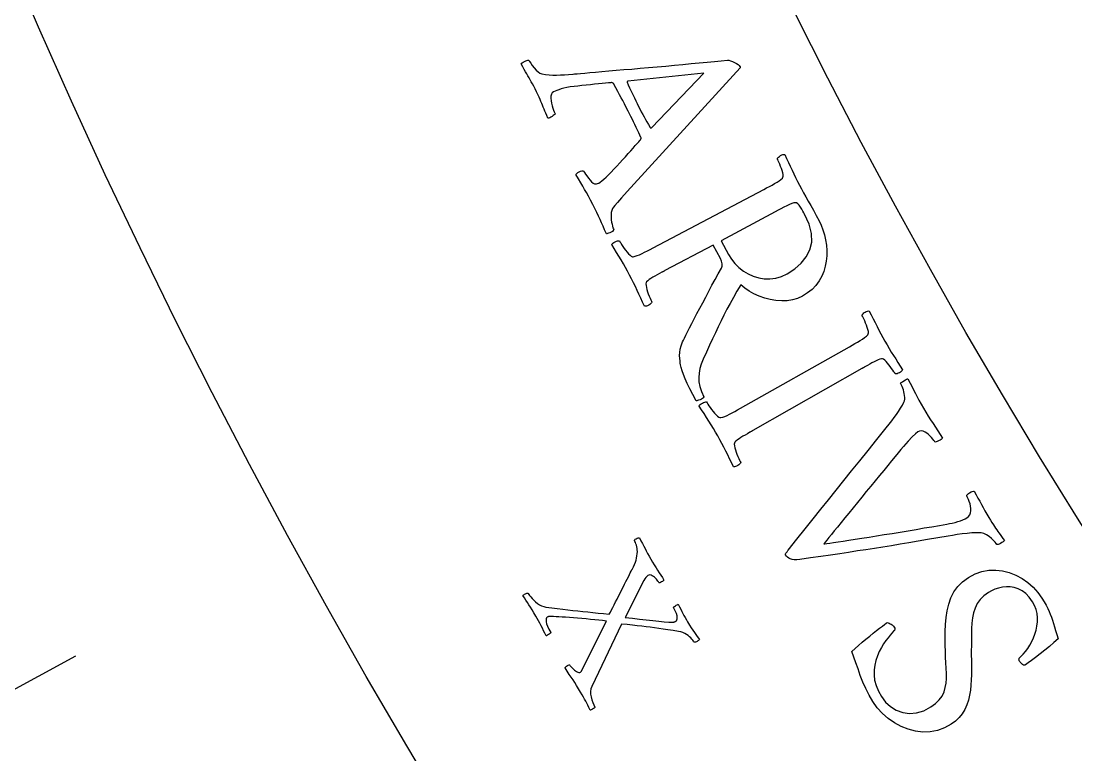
# Model space of a CAD drawing. Header units: millimetres. Extents: x -93 to 93, y -93 to 104.
# Drawn here: x -64.03 to -53.02, y -35.49 to -27.83 of the extents above; entities that cross this region are included whole.
import ezdxf

# ---------------------------------------------------------------- set-up
doc = ezdxf.new("R2010")
doc.units = ezdxf.units.MM
for name, color, linetype in [('CUT_OUTER', 1, 'Continuous'), ('ENGRAVE', 7, 'Continuous'), ('ENGRAVE_FINE', 8, 'Continuous'), ('TEXT', 5, 'Continuous')]:
    doc.layers.add(name, color=color, linetype=linetype)

msp = doc.modelspace()

# ---------------------------------------------------------------- linework, layer by layer
at = {"layer": 'CUT_OUTER'}
msp.add_arc((-0.0002, -0.0002), 92.4998, 179.658282, 0.243527, dxfattribs=at)
at = {"layer": 'ENGRAVE'}
for radius in [90.65, 90.65, 88.2219, 83.7125, 83.7125, 80.1513, 73.5375, 73.5375, 69.6525, 62.4375, 62.4375]:
    msp.add_circle((0, 0), radius, dxfattribs=at)
at = {"layer": 'ENGRAVE_FINE'}
msp.add_lwpolyline([(-64.6249, -35.091), (-63.4544, -34.4554)], dxfattribs=at)
at = {"layer": 'TEXT'}
for points in [[(-58.2696, -28.3818), (-58.2645, -28.3814), (-58.2491, -28.3801), (-58.2234, -28.378), (-58.1875, -28.375), (-58.1429, -28.3712), (-58.0909, -28.3667), (-58.0317, -28.3614), (-57.9653, -28.3553), (-57.8931, -28.3488), (-57.8169, -28.3422), (-57.7365, -28.3355), (-57.6521, -28.3286), (-57.5651, -28.3215), (-57.4769, -28.3139), (-57.3876, -28.3059), (-57.2973, -28.2974), (-57.2072, -28.2889), (-57.1191, -28.2805), (-57.0328, -28.2723), (-56.9483, -28.2643), (-56.8673, -28.2566), (-56.7913, -28.2494), (-56.7203, -28.2427), (-56.6543, -28.2365), (-56.6391, -28.2378), (-56.6217, -28.2421), (-56.6019, -28.2492), (-56.5798, -28.2593), (-56.5589, -28.2705), (-56.5426, -28.2813), (-56.5308, -28.2916), (-56.5237, -28.3014), (-56.5226, -28.304), (-56.5218, -28.3061), (-56.5216, -28.3077), (-56.5217, -28.309), (-56.522, -28.3103), (-56.5222, -28.3123), (-56.5224, -28.3148), (-56.5225, -28.3179), (-57.7019, -29.6083), (-57.7595, -29.6726), (-57.8025, -29.721), (-57.8307, -29.7534), (-57.8442, -29.7699), (-57.8546, -29.7862), (-57.8621, -29.8053), (-57.867, -29.8272), (-57.869, -29.8519), (-57.8688, -29.8775), (-57.8671, -29.9024), (-57.8638, -29.9265), (-57.859, -29.9497), (-57.8537, -29.9704), (-57.849, -29.9868), (-57.8451, -29.9989), (-57.8418, -30.0066), (-57.8473, -30.0155), (-57.8556, -30.0235), (-57.8667, -30.0308), (-57.8806, -30.0374), (-57.8944, -30.0428), (-57.9053, -30.0467), (-57.9133, -30.049), (-57.9183, -30.0498), (-57.9361, -30.0088), (-57.953, -29.9699), (-57.969, -29.9333), (-57.984, -29.8988), (-57.9997, -29.8639), (-58.0174, -29.8262), (-58.0373, -29.7855), (-58.0593, -29.742), (-58.083, -29.6963), (-58.1052, -29.6549), (-58.1257, -29.6178), (-58.1447, -29.5851), (-58.1641, -29.5524), (-58.1856, -29.5158), (-58.2094, -29.4753), (-58.2353, -29.4307), (-58.2311, -29.4225), (-58.224, -29.4148), (-58.214, -29.4077), (-58.2011, -29.401), (-58.1875, -29.3958), (-58.1754, -29.3929), (-58.1648, -29.3923), (-58.1556, -29.394), (-58.1477, -29.4081), (-58.1367, -29.4251), (-58.1228, -29.445), (-58.1059, -29.4679), (-58.088, -29.4898), (-58.0715, -29.5071), (-58.0562, -29.5196), (-58.0422, -29.5276), (-58.033, -29.5291), (-58.0225, -29.5282), (-58.0106, -29.5248), (-57.9974, -29.5189), (-57.9832, -29.5103), (-57.9658, -29.4971), (-57.9452, -29.4795), (-57.9215, -29.4573), (-57.8954, -29.4318), (-57.8681, -29.4042), (-57.8395, -29.3743), (-57.8095, -29.3422), (-57.7792, -29.3092), (-57.7493, -29.2765), (-57.72, -29.244), (-57.6912, -29.2119), (-57.6639, -29.1813), (-57.6391, -29.1535), (-57.6168, -29.1285), (-57.5971, -29.1064), (-57.5809, -29.0883), (-57.5693, -29.0753), (-57.5624, -29.0675), (-57.5601, -29.065), (-57.5599, -29.0644), (-57.5594, -29.0629), (-57.5585, -29.0602), (-57.5573, -29.0566), (-57.5563, -29.0525), (-57.5559, -29.0489), (-57.5563, -29.0455), (-57.5573, -29.0426), (-57.5673, -29.0198), (-57.5788, -28.9948), (-57.5919, -28.9675), (-57.6065, -28.9379), (-57.6217, -28.9077), (-57.6363, -28.8786), (-57.6504, -28.8505), (-57.6639, -28.8234), (-57.6674, -28.8164), (-57.6709, -28.8095), (-57.6744, -28.8025), (-57.6779, -28.7955), (-57.6813, -28.7887), (-57.6845, -28.7822), (-57.6875, -28.7761), (-57.6904, -28.7703), (-57.7106, -28.73), (-57.7294, -28.6929), (-57.7468, -28.659), (-57.7627, -28.6284), (-57.7793, -28.5973), (-57.7984, -28.5624), (-57.8202, -28.5235), (-57.8445, -28.4806), (-57.8455, -28.4791), (-57.8473, -28.4776), (-57.8497, -28.476), (-57.8528, -28.4742), (-57.8559, -28.4727), (-57.8581, -28.4716), (-57.8594, -28.4709), (-57.8598, -28.4707), (-57.864, -28.4711), (-57.8764, -28.4724), (-57.8973, -28.4744), (-57.9264, -28.4773), (-57.9613, -28.4807), (-57.9993, -28.4844), (-58.0405, -28.4882), (-58.0848, -28.4923), (-58.1299, -28.4967), (-58.1733, -28.5012), (-58.2151, -28.5061), (-58.2553, -28.5112), (-58.2947, -28.5161), (-58.3302, -28.522), (-58.3617, -28.5288), (-58.3894, -28.5365), (-58.4136, -28.5445), (-58.4349, -28.5522), (-58.4533, -28.5595), (-58.4688, -28.5666), (-58.4822, -28.5765), (-58.4913, -28.5911), (-58.4961, -28.6105), (-58.4966, -28.6346), (-58.4941, -28.6608), (-58.4898, -28.6866), (-58.4838, -28.712), (-58.476, -28.737), (-58.4681, -28.7594), (-58.4616, -28.777), (-58.4566, -28.7898), (-58.4531, -28.7978), (-58.4561, -28.8026), (-58.4622, -28.8085), (-58.4715, -28.8155), (-58.484, -28.8236), (-58.4974, -28.8313), (-58.5093, -28.837), (-58.5198, -28.8406), (-58.529, -28.8423), (-58.5404, -28.8156), (-58.5508, -28.7909), (-58.5602, -28.7681), (-58.5687, -28.7473), (-58.5767, -28.7275), (-58.5847, -28.7076), (-58.5927, -28.6877), (-58.6006, -28.6679), (-58.6095, -28.6466), (-58.6202, -28.6225), (-58.6327, -28.5955), (-58.647, -28.5657), (-58.6618, -28.5357), (-58.6757, -28.5085), (-58.6888, -28.4838), (-58.701, -28.4618), (-58.7127, -28.4412), (-58.7245, -28.4205), (-58.7362, -28.3999), (-58.7479, -28.3792), (-58.7603, -28.3571), (-58.7741, -28.3322), (-58.7892, -28.3044), (-58.8057, -28.2737), (-58.8026, -28.2691), (-58.7961, -28.2638), (-58.7863, -28.2578), (-58.7732, -28.251), (-58.7592, -28.2447), (-58.7467, -28.2401), (-58.7359, -28.2371), (-58.7267, -28.2357), (-58.7187, -28.2503), (-58.7069, -28.2687), (-58.6914, -28.2907), (-58.6722, -28.3163), (-58.6514, -28.3408), (-58.6311, -28.3591), (-58.6113, -28.3714), (-58.5921, -28.3775), (-58.5546, -28.3846), (-58.5163, -28.3894), (-58.4772, -28.3917), (-58.4373, -28.3917), (-58.3965, -28.3902), (-58.355, -28.388), (-58.3127, -28.3852), (-58.2696, -28.3818)], [(-56.9025, -28.3705), (-57.6931, -28.4547), (-57.6934, -28.4549), (-57.6943, -28.4557), (-57.6958, -28.457), (-57.698, -28.4588), (-57.7001, -28.4608), (-57.7014, -28.4627), (-57.7019, -28.4643), (-57.7016, -28.4658), (-57.6891, -28.4943), (-57.6752, -28.5254), (-57.6598, -28.559), (-57.6429, -28.595), (-57.626, -28.6305), (-57.6108, -28.6622), (-57.5972, -28.6902), (-57.5853, -28.7144), (-57.5695, -28.7456), (-57.5541, -28.7751), (-57.5391, -28.8028), (-57.5246, -28.8287), (-57.51, -28.8544), (-57.4947, -28.8813), (-57.4788, -28.9094), (-57.4623, -28.9388), (-57.4606, -28.9411), (-57.4583, -28.9424), (-57.4554, -28.9428), (-57.4518, -28.9422), (-57.4484, -28.9413), (-57.446, -28.9406), (-57.4446, -28.9402), (-57.4441, -28.9401)], [(-55.6985, -29.9128), (-55.6762, -29.9587), (-55.6574, -30.0072), (-55.642, -30.0585), (-55.6299, -30.1125), (-55.6217, -30.1679), (-55.6179, -30.2233), (-55.6185, -30.2788), (-55.6235, -30.3343), (-55.6336, -30.3888), (-55.6493, -30.4415), (-55.6707, -30.4924), (-55.6978, -30.5413), (-55.7312, -30.5873), (-55.7715, -30.6292), (-55.8188, -30.667), (-55.8729, -30.7008), (-55.9225, -30.7237), (-55.9749, -30.7396), (-56.0304, -30.7485), (-56.0887, -30.7504), (-56.1483, -30.7461), (-56.2071, -30.7365), (-56.2652, -30.7216), (-56.3226, -30.7014), (-56.3775, -30.6767), (-56.4281, -30.6485), (-56.4742, -30.6168), (-56.516, -30.5816), (-56.555, -30.6483), (-56.5918, -30.7131), (-56.6265, -30.7759), (-56.6592, -30.8368), (-56.6905, -30.897), (-56.7212, -30.9578), (-56.7513, -31.0194), (-56.7808, -31.0815), (-56.8107, -31.1457), (-56.842, -31.2135), (-56.8746, -31.2848), (-56.9086, -31.3597), (-56.9283, -31.4091), (-56.9425, -31.4571), (-56.9512, -31.5037), (-56.9545, -31.5488), (-56.9515, -31.5949), (-56.9418, -31.6442), (-56.9254, -31.6968), (-56.9021, -31.7526), (-56.9063, -31.7608), (-56.914, -31.7683), (-56.9252, -31.775), (-56.94, -31.781), (-56.955, -31.786), (-56.9667, -31.7896), (-56.9751, -31.7918), (-56.9802, -31.7926), (-57.0158, -31.7275), (-57.0468, -31.6673), (-57.0735, -31.6122), (-57.0957, -31.562), (-57.1139, -31.5173), (-57.1281, -31.4783), (-57.1384, -31.4451), (-57.1449, -31.4177), (-57.147, -31.399), (-57.1491, -31.3767), (-57.1511, -31.3508), (-57.1531, -31.3213), (-57.1527, -31.2889), (-57.1474, -31.2543), (-57.1373, -31.2175), (-57.1223, -31.1786), (-57.1142, -31.1611), (-57.1028, -31.1374), (-57.0881, -31.1074), (-57.0702, -31.0712), (-57.0494, -31.0299), (-57.0263, -30.9847), (-57.0009, -30.9355), (-56.9731, -30.8825), (-56.9436, -30.8265), (-56.913, -30.7688), (-56.8814, -30.7092), (-56.8488, -30.6478), (-56.8157, -30.586), (-56.7827, -30.5252), (-56.7498, -30.4655), (-56.717, -30.4067), (-56.7097, -30.3855), (-56.7091, -30.3618), (-56.7152, -30.3354), (-56.728, -30.3065), (-56.8027, -30.1662), (-57.3063, -30.4337), (-57.3105, -30.4359), (-57.3146, -30.4381), (-57.3188, -30.4403), (-57.3229, -30.4425), (-57.3271, -30.4447), (-57.3312, -30.4469), (-57.3354, -30.4491), (-57.3395, -30.4513), (-57.3651, -30.465), (-57.3895, -30.4783), (-57.4125, -30.4911), (-57.4342, -30.5034), (-57.4541, -30.5154), (-57.4717, -30.5273), (-57.4868, -30.539), (-57.4996, -30.5506), (-57.5038, -30.5591), (-57.5054, -30.5715), (-57.5044, -30.588), (-57.5008, -30.6084), (-57.4953, -30.631), (-57.4886, -30.6538), (-57.4807, -30.6768), (-57.4714, -30.7001), (-57.4623, -30.7216), (-57.4545, -30.7394), (-57.448, -30.7533), (-57.4428, -30.7636), (-57.4474, -30.7708), (-57.4545, -30.7783), (-57.4641, -30.7861), (-57.4763, -30.794), (-57.4891, -30.8008), (-57.5007, -30.8049), (-57.511, -30.8063), (-57.5202, -30.805), (-57.5396, -30.7622), (-57.5588, -30.7203), (-57.5776, -30.6794), (-57.5961, -30.6395), (-57.6148, -30.5999), (-57.6343, -30.56), (-57.6546, -30.5199), (-57.6756, -30.4795), (-57.6966, -30.4403), (-57.7183, -30.401), (-57.7407, -30.3617), (-57.7637, -30.3222), (-57.7873, -30.2826), (-57.8112, -30.2427), (-57.8354, -30.2025), (-57.8599, -30.162), (-57.8558, -30.1538), (-57.8488, -30.146), (-57.8389, -30.1387), (-57.8261, -30.132), (-57.8127, -30.1264), (-57.8009, -30.1228), (-57.7907, -30.1212), (-57.7821, -30.1215), (-57.7766, -30.1315), (-57.7687, -30.1447), (-57.7584, -30.1612), (-57.7458, -30.1809), (-57.7317, -30.2017), (-57.717, -30.2215), (-57.7018, -30.2403), (-57.6859, -30.2582), (-57.6708, -30.2731), (-57.6578, -30.2831), (-57.6469, -30.2882), (-57.6382, -30.2884), (-57.6177, -30.284), (-57.5955, -30.2771), (-57.5714, -30.2677), (-57.5456, -30.2558), (-57.5184, -30.2422), (-57.4903, -30.228), (-57.4612, -30.2131), (-57.4312, -30.1974), (-56.2762, -29.5866), (-56.2462, -29.5707), (-56.2171, -29.5551), (-56.189, -29.5398), (-56.1619, -29.5248), (-56.1368, -29.5099), (-56.1149, -29.4953), (-56.0963, -29.4809), (-56.0809, -29.4666), (-56.075, -29.4589), (-56.0726, -29.4471), (-56.0736, -29.4312), (-56.0781, -29.4114), (-56.0846, -29.3895), (-56.0918, -29.3675), (-56.0997, -29.3454), (-56.1083, -29.3233), (-56.1166, -29.3029), (-56.1238, -29.286), (-56.1298, -29.2726), (-56.1346, -29.2627), (-56.1299, -29.2556), (-56.1227, -29.2482), (-56.113, -29.2407), (-56.1007, -29.2329), (-56.0878, -29.2263), (-56.0762, -29.2223), (-56.0659, -29.2209), (-56.0568, -29.2221), (-56.0372, -29.2634), (-56.0179, -29.3042), (-55.9991, -29.3446), (-55.9807, -29.3845), (-55.9623, -29.424), (-55.9434, -29.4631), (-55.924, -29.5017), (-55.9042, -29.5399), (-55.8829, -29.5798), (-55.8603, -29.6211), (-55.8366, -29.6637), (-55.8117, -29.7076), (-55.7855, -29.7538), (-55.7579, -29.8034), (-55.7289, -29.8564), (-55.6985, -29.9128)], [(-56.0326, -30.4676), (-55.9516, -30.416), (-55.8849, -30.357), (-55.8324, -30.2908), (-55.7941, -30.2172), (-55.7742, -30.136), (-55.7767, -30.0467), (-55.8017, -29.9494), (-55.8491, -29.8439), (-55.8566, -29.8302), (-55.8662, -29.8135), (-55.8779, -29.7937), (-55.8916, -29.7709), (-55.9059, -29.7498), (-55.9196, -29.735), (-55.9325, -29.7265), (-55.9447, -29.7244), (-55.9619, -29.7274), (-55.9827, -29.7338), (-56.0073, -29.7437), (-56.0356, -29.7571), (-56.0657, -29.7723), (-56.0959, -29.7878), (-56.1263, -29.8036), (-56.1567, -29.8196), (-56.7197, -30.1221), (-56.6436, -30.265), (-56.613, -30.3149), (-56.577, -30.3603), (-56.5355, -30.4013), (-56.4887, -30.4377), (-56.4378, -30.4685), (-56.3845, -30.4923), (-56.3286, -30.5092), (-56.2702, -30.5191), (-56.2106, -30.5207), (-56.1511, -30.5127), (-56.0918, -30.4949), (-56.0326, -30.4676)], [(-55.0113, -31.1712), (-54.9893, -31.2094), (-54.967, -31.2469), (-54.9444, -31.2835), (-54.9217, -31.3193), (-54.8986, -31.3552), (-54.8752, -31.392), (-54.8515, -31.4297), (-54.8274, -31.4683), (-54.8312, -31.4766), (-54.838, -31.4846), (-54.8476, -31.4922), (-54.8601, -31.4995), (-54.8733, -31.5056), (-54.8849, -31.5097), (-54.895, -31.5119), (-54.9035, -31.512), (-54.9093, -31.5025), (-54.9175, -31.49), (-54.9281, -31.4744), (-54.9411, -31.4558), (-54.9554, -31.4361), (-54.9698, -31.4174), (-54.9844, -31.3997), (-54.999, -31.3829), (-55.0131, -31.3688), (-55.026, -31.3594), (-55.0375, -31.3545), (-55.0478, -31.3542), (-55.0645, -31.3589), (-55.0828, -31.3657), (-55.1026, -31.3744), (-55.124, -31.3852), (-55.1466, -31.3973), (-55.1701, -31.4101), (-55.1946, -31.4237), (-55.22, -31.4381), (-55.2241, -31.4404), (-55.2282, -31.4427), (-55.2323, -31.4451), (-55.2363, -31.4474), (-55.2404, -31.4497), (-55.2445, -31.452), (-55.2486, -31.4544), (-55.2527, -31.4567), (-56.3881, -32.1031), (-56.3921, -32.1054), (-56.3962, -32.1077), (-56.4003, -32.11), (-56.4044, -32.1124), (-56.4085, -32.1147), (-56.4126, -32.117), (-56.4166, -32.1194), (-56.4207, -32.1217), (-56.446, -32.1361), (-56.4699, -32.1501), (-56.4925, -32.1636), (-56.5139, -32.1765), (-56.5334, -32.1891), (-56.5506, -32.2015), (-56.5654, -32.2137), (-56.5779, -32.2256), (-56.5818, -32.2342), (-56.583, -32.2467), (-56.5815, -32.2631), (-56.5773, -32.2835), (-56.5712, -32.3059), (-56.5638, -32.3285), (-56.5552, -32.3513), (-56.5453, -32.3743), (-56.5355, -32.3955), (-56.5272, -32.413), (-56.5203, -32.4268), (-56.5148, -32.4369), (-56.5192, -32.4442), (-56.526, -32.4519), (-56.5354, -32.46), (-56.5474, -32.4683), (-56.56, -32.4754), (-56.5715, -32.4798), (-56.5818, -32.4815), (-56.5909, -32.4805), (-56.6116, -32.4383), (-56.632, -32.397), (-56.652, -32.3567), (-56.6717, -32.3173), (-56.6916, -32.2782), (-56.7122, -32.239), (-56.7336, -32.1995), (-56.7559, -32.1597), (-56.778, -32.1212), (-56.8008, -32.0826), (-56.8244, -32.0439), (-56.8486, -32.0051), (-56.8733, -31.9662), (-56.8983, -31.927), (-56.9237, -31.8875), (-56.9494, -31.8478), (-56.9456, -31.8394), (-56.9388, -31.8315), (-56.9291, -31.8239), (-56.9165, -31.8168), (-56.9032, -31.8108), (-56.8915, -31.8069), (-56.8814, -31.8049), (-56.8728, -31.805), (-56.867, -31.8148), (-56.8587, -31.8278), (-56.848, -31.844), (-56.8348, -31.8633), (-56.8201, -31.8837), (-56.8048, -31.9031), (-56.789, -31.9214), (-56.7726, -31.9388), (-56.7571, -31.9533), (-56.7438, -31.9629), (-56.7328, -31.9677), (-56.724, -31.9676), (-56.7037, -31.9626), (-56.6817, -31.955), (-56.6579, -31.9449), (-56.6325, -31.9323), (-56.6057, -31.918), (-56.578, -31.9029), (-56.5494, -31.8871), (-56.5198, -31.8706), (-55.3818, -31.2288), (-55.3522, -31.2121), (-55.3236, -31.1956), (-55.296, -31.1795), (-55.2693, -31.1636), (-55.2447, -31.1481), (-55.2232, -31.1328), (-55.2051, -31.1178), (-55.1901, -31.1031), (-55.1844, -31.0952), (-55.1824, -31.0834), (-55.1838, -31.0676), (-55.1889, -31.0478), (-55.1961, -31.026), (-55.2041, -31.004), (-55.2128, -30.9818), (-55.2224, -30.9593), (-55.2317, -30.9386), (-55.2396, -30.9215), (-55.2461, -30.908), (-55.2513, -30.8982), (-55.2468, -30.8909), (-55.2398, -30.8834), (-55.2303, -30.8756), (-55.2182, -30.8674), (-55.2055, -30.8604), (-55.194, -30.8561), (-55.1838, -30.8544), (-55.1747, -30.8553), (-55.1538, -30.8961), (-55.1332, -30.9366), (-55.113, -30.9768), (-55.0931, -31.0168), (-55.0732, -31.0564), (-55.0529, -31.0953), (-55.0323, -31.1335), (-55.0113, -31.1712)], [(-54.6096, -31.8697), (-54.5848, -31.9115), (-54.5599, -31.9524), (-54.5348, -31.9923), (-54.5095, -32.0312), (-54.4844, -32.0695), (-54.4596, -32.1076), (-54.4351, -32.1454), (-54.411, -32.1829), (-54.4163, -32.1891), (-54.4247, -32.1959), (-54.4361, -32.2034), (-54.4505, -32.2116), (-54.4648, -32.2187), (-54.4762, -32.2228), (-54.4844, -32.224), (-54.4896, -32.2223), (-54.4942, -32.2156), (-54.5017, -32.2058), (-54.512, -32.1931), (-54.5252, -32.1774), (-54.5404, -32.1609), (-54.5567, -32.1457), (-54.574, -32.1317), (-54.5924, -32.1191), (-54.6113, -32.1099), (-54.6302, -32.1066), (-54.6491, -32.109), (-54.668, -32.1172), (-54.6936, -32.1362), (-54.7271, -32.168), (-54.7687, -32.2125), (-54.8181, -32.2698), (-54.8435, -32.3002), (-54.8726, -32.3354), (-54.9056, -32.3753), (-54.9423, -32.42), (-54.982, -32.4682), (-55.0236, -32.5188), (-55.0673, -32.5717), (-55.113, -32.627), (-55.1596, -32.6836), (-55.206, -32.7404), (-55.2524, -32.7974), (-55.2986, -32.8546), (-55.3438, -32.9107), (-55.3872, -32.9645), (-55.4289, -33.0159), (-55.4687, -33.0649), (-55.5059, -33.1105), (-55.5395, -33.1518), (-55.5696, -33.1887), (-55.5962, -33.2212), (-55.6181, -33.2481), (-55.6342, -33.2682), (-55.6447, -33.2814), (-55.6494, -33.2878), (-55.6377, -33.2865), (-55.6167, -33.2838), (-55.5863, -33.2795), (-55.5465, -33.2738), (-55.499, -33.2667), (-55.4456, -33.2585), (-55.3862, -33.2492), (-55.3208, -33.2388), (-55.2507, -33.2276), (-55.177, -33.2157), (-55.0999, -33.2032), (-55.0191, -33.1902), (-54.9364, -33.1767), (-54.853, -33.1629), (-54.7691, -33.149), (-54.6846, -33.1349), (-54.6011, -33.1208), (-54.5201, -33.107), (-54.4417, -33.0936), (-54.3658, -33.0805), (-54.3373, -33.0753), (-54.3085, -33.0691), (-54.2795, -33.0618), (-54.2502, -33.0534), (-54.2223, -33.0443), (-54.1974, -33.0347), (-54.1755, -33.0248), (-54.1566, -33.0144), (-54.1379, -32.9999), (-54.1245, -32.9827), (-54.1165, -32.9627), (-54.1139, -32.9399), (-54.115, -32.9158), (-54.1182, -32.8921), (-54.1234, -32.8688), (-54.1307, -32.8459), (-54.1386, -32.825), (-54.1455, -32.8078), (-54.1516, -32.7944), (-54.1568, -32.7846), (-54.1554, -32.7774), (-54.1499, -32.7696), (-54.1404, -32.7612), (-54.127, -32.7522), (-54.1125, -32.7443), (-54.0996, -32.7392), (-54.0885, -32.737), (-54.0791, -32.7376), (-54.0594, -32.7733), (-54.0404, -32.8082), (-54.0222, -32.8421), (-54.0047, -32.8752), (-53.9871, -32.9081), (-53.9683, -32.9418), (-53.9484, -32.976), (-53.9273, -33.011), (-53.9098, -33.0394), (-53.894, -33.0647), (-53.8799, -33.0867), (-53.8675, -33.1055), (-53.856, -33.1226), (-53.8444, -33.1394), (-53.8327, -33.1559), (-53.821, -33.1722), (-53.8086, -33.1893), (-53.795, -33.2083), (-53.7802, -33.2293), (-53.7642, -33.2523), (-53.7695, -33.2585), (-53.7781, -33.2654), (-53.79, -33.273), (-53.8052, -33.2813), (-53.8201, -33.2885), (-53.8312, -33.2928), (-53.8385, -33.2944), (-53.842, -33.2932), (-53.8492, -33.2834), (-53.8612, -33.2695), (-53.8781, -33.2516), (-53.8996, -33.2297), (-53.9244, -33.2081), (-53.9508, -33.1914), (-53.9789, -33.1794), (-54.0085, -33.1723), (-54.0331, -33.1699), (-54.0656, -33.1699), (-54.106, -33.1723), (-54.1544, -33.1771), (-54.2061, -33.1833), (-54.2562, -33.1902), (-54.3048, -33.1976), (-54.3518, -33.2057), (-54.4608, -33.2244), (-54.5653, -33.2422), (-54.6652, -33.2592), (-54.7606, -33.2753), (-54.853, -33.2908), (-54.9438, -33.3056), (-55.0332, -33.3199), (-55.121, -33.3336), (-55.2089, -33.3472), (-55.2985, -33.3609), (-55.3897, -33.3749), (-55.4827, -33.3892), (-55.5791, -33.4036), (-55.6808, -33.4184), (-55.7877, -33.4334), (-55.9, -33.4487), (-55.9302, -33.4517), (-55.9566, -33.4518), (-55.9793, -33.4489), (-55.9983, -33.4431), (-56.0143, -33.435), (-56.028, -33.4254), (-56.0395, -33.4142), (-56.0487, -33.4014), (-56.0499, -33.3968), (-56.0488, -33.3913), (-56.0452, -33.3848), (-56.0393, -33.3774), (-56.0327, -33.3698), (-56.0274, -33.3629), (-56.0232, -33.3568), (-56.0202, -33.3513), (-55.9311, -33.2388), (-55.8449, -33.1302), (-55.7616, -33.0257), (-55.6811, -32.9251), (-55.6016, -32.8261), (-55.5214, -32.7263), (-55.4405, -32.6259), (-55.3587, -32.5248), (-55.2746, -32.4206), (-55.1864, -32.3108), (-55.0941, -32.1955), (-54.9978, -32.0748), (-54.968, -32.0379), (-54.9402, -32.0024), (-54.9143, -31.9683), (-54.8903, -31.9355), (-54.8682, -31.9034), (-54.8479, -31.8713), (-54.8295, -31.8392), (-54.8128, -31.807), (-54.8071, -31.793), (-54.804, -31.777), (-54.8034, -31.7589), (-54.8053, -31.7387), (-54.809, -31.7179), (-54.8136, -31.6979), (-54.8191, -31.6786), (-54.8255, -31.66), (-54.8321, -31.6431), (-54.8381, -31.6288), (-54.8435, -31.617), (-54.8484, -31.6077), (-54.8468, -31.6053), (-54.8404, -31.6005), (-54.8292, -31.5934), (-54.8133, -31.584), (-54.797, -31.5748), (-54.7848, -31.5684), (-54.7766, -31.5648), (-54.7724, -31.5639), (-54.7489, -31.608), (-54.7278, -31.6483), (-54.709, -31.6848), (-54.6926, -31.7177), (-54.6759, -31.7504), (-54.6566, -31.7867), (-54.6345, -31.8264), (-54.6096, -31.8697)], [(-57.4539, -33.4461), (-57.4355, -33.4774), (-57.4175, -33.5071), (-57.3999, -33.5353), (-57.3827, -33.5619), (-57.3659, -33.5877), (-57.3493, -33.6133), (-57.3329, -33.6388), (-57.3168, -33.6641), (-57.3204, -33.6683), (-57.326, -33.6731), (-57.3338, -33.6785), (-57.3435, -33.6846), (-57.3533, -33.6897), (-57.3608, -33.6923), (-57.3661, -33.6925), (-57.3693, -33.6901), (-57.3737, -33.6833), (-57.3796, -33.6752), (-57.3869, -33.666), (-57.3957, -33.6555), (-57.4056, -33.6448), (-57.4161, -33.6351), (-57.4273, -33.6264), (-57.439, -33.6187), (-57.4511, -33.6132), (-57.4631, -33.6113), (-57.4749, -33.6128), (-57.4867, -33.6179), (-57.4966, -33.6255), (-57.5066, -33.6367), (-57.5165, -33.6515), (-57.5265, -33.6699), (-57.7213, -34.0557), (-57.6461, -34.0637), (-57.573, -34.0717), (-57.502, -34.0796), (-57.4331, -34.0874), (-57.3693, -34.0944), (-57.3136, -34.0994), (-57.266, -34.1026), (-57.2264, -34.104), (-57.2205, -34.1037), (-57.215, -34.1028), (-57.2097, -34.1014), (-57.2048, -34.0995), (-57.2005, -34.0975), (-57.1972, -34.0959), (-57.1949, -34.0947), (-57.1935, -34.0939), (-57.1878, -34.0887), (-57.1832, -34.0806), (-57.1798, -34.0696), (-57.1775, -34.0556), (-57.1786, -34.0375), (-57.1856, -34.0143), (-57.1985, -33.9858), (-57.2171, -33.9521), (-57.2165, -33.9485), (-57.2131, -33.944), (-57.2071, -33.9387), (-57.1983, -33.9325), (-57.1888, -33.9267), (-57.1805, -33.9222), (-57.1732, -33.9192), (-57.1671, -33.9176), (-57.1541, -33.9436), (-57.1417, -33.9681), (-57.1301, -33.9911), (-57.1192, -34.0125), (-57.1083, -34.0336), (-57.0963, -34.0555), (-57.0835, -34.0782), (-57.0697, -34.1017), (-57.0502, -34.1338), (-57.0318, -34.163), (-57.0145, -34.1892), (-56.9984, -34.2126), (-56.9835, -34.2335), (-56.9701, -34.2526), (-56.9581, -34.2698), (-56.9474, -34.2852), (-56.9507, -34.2894), (-56.9555, -34.294), (-56.9619, -34.2991), (-56.9698, -34.3047), (-56.9783, -34.3096), (-56.9864, -34.3126), (-56.9941, -34.3137), (-57.0014, -34.3129), (-57.0046, -34.3083), (-57.0099, -34.3015), (-57.0172, -34.2924), (-57.0266, -34.2812), (-57.038, -34.2689), (-57.051, -34.2568), (-57.0659, -34.2448), (-57.0824, -34.2329), (-57.1005, -34.2221), (-57.1201, -34.2132), (-57.1411, -34.2061), (-57.1636, -34.201), (-57.2216, -34.1926), (-57.2756, -34.1847), (-57.3257, -34.1772), (-57.3718, -34.1701), (-57.416, -34.1635), (-57.4602, -34.1574), (-57.5044, -34.1517), (-57.5487, -34.1464), (-57.595, -34.1412), (-57.6455, -34.1357), (-57.7001, -34.1298), (-57.7588, -34.1237), (-58.0709, -34.7756), (-58.0798, -34.8004), (-58.084, -34.8269), (-58.0835, -34.8552), (-58.0782, -34.8852), (-58.07, -34.915), (-58.0603, -34.9424), (-58.0493, -34.9675), (-58.037, -34.9902), (-58.04, -34.9951), (-58.045, -35.0002), (-58.052, -35.0055), (-58.0611, -35.0109), (-58.0703, -35.0157), (-58.0774, -35.0192), (-58.0827, -35.0214), (-58.086, -35.0222), (-58.0994, -34.996), (-58.1119, -34.9716), (-58.1234, -34.9491), (-58.1339, -34.9284), (-58.1447, -34.9078), (-58.157, -34.8854), (-58.1709, -34.8611), (-58.1863, -34.835), (-58.2079, -34.7993), (-58.2284, -34.7662), (-58.2477, -34.7356), (-58.266, -34.7076), (-58.2845, -34.6797), (-58.3045, -34.6495), (-58.326, -34.617), (-58.349, -34.5822), (-58.3464, -34.5764), (-58.3415, -34.5704), (-58.3342, -34.5642), (-58.3246, -34.5579), (-58.3149, -34.5528), (-58.3073, -34.5502), (-58.3019, -34.55), (-58.2987, -34.5524), (-58.2947, -34.5584), (-58.2889, -34.5658), (-58.2815, -34.5745), (-58.2724, -34.5844), (-58.2622, -34.5946), (-58.2514, -34.6039), (-58.24, -34.6125), (-58.2281, -34.6203), (-58.2163, -34.6261), (-58.2056, -34.6289), (-58.196, -34.6286), (-58.1874, -34.6254), (-58.1855, -34.624), (-58.1835, -34.6221), (-58.1814, -34.6197), (-58.1791, -34.6168), (-58.177, -34.6136), (-58.1752, -34.6105), (-58.1739, -34.6075), (-58.173, -34.6046), (-57.9181, -34.0921), (-57.9567, -34.0877), (-57.9974, -34.0834), (-58.0399, -34.0792), (-58.0844, -34.075), (-58.1295, -34.0708), (-58.1742, -34.0668), (-58.2183, -34.0629), (-58.2619, -34.0591), (-58.3038, -34.0556), (-58.343, -34.0527), (-58.3796, -34.0502), (-58.4133, -34.0482), (-58.4432, -34.0467), (-58.4681, -34.0456), (-58.4879, -34.0448), (-58.5026, -34.0444), (-58.5052, -34.0446), (-58.5084, -34.0448), (-58.5122, -34.045), (-58.5166, -34.0453), (-58.5212, -34.0459), (-58.5258, -34.047), (-58.5304, -34.0488), (-58.5349, -34.0511), (-58.5418, -34.0577), (-58.546, -34.0679), (-58.5477, -34.0818), (-58.5468, -34.0993), (-58.5421, -34.1209), (-58.5326, -34.1469), (-58.5182, -34.1774), (-58.4989, -34.2123), (-58.5019, -34.2173), (-58.5068, -34.2227), (-58.5136, -34.2284), (-58.5223, -34.2345), (-58.5311, -34.2399), (-58.5382, -34.2435), (-58.5436, -34.2453), (-58.5473, -34.2455), (-58.5599, -34.2198), (-58.5728, -34.1941), (-58.5859, -34.1681), (-58.5992, -34.142), (-58.6128, -34.116), (-58.6265, -34.0904), (-58.6405, -34.0653), (-58.6546, -34.0405), (-58.6741, -34.0074), (-58.6924, -33.9769), (-58.7096, -33.9491), (-58.7257, -33.9239), (-58.7415, -33.9), (-58.7576, -33.8756), (-58.774, -33.8508), (-58.7908, -33.8257), (-58.7865, -33.8213), (-58.7805, -33.817), (-58.7727, -33.8128), (-58.7633, -33.8086), (-58.754, -33.805), (-58.7467, -33.8024), (-58.7414, -33.8008), (-58.738, -33.8001), (-58.7345, -33.8054), (-58.728, -33.814), (-58.7185, -33.8259), (-58.706, -33.8411), (-58.6913, -33.8578), (-58.6747, -33.8745), (-58.6564, -33.891), (-58.6364, -33.9074), (-58.6153, -33.9221), (-58.5939, -33.9334), (-58.5721, -33.9414), (-58.5501, -33.946), (-58.4887, -33.9541), (-58.4299, -33.9616), (-58.374, -33.9685), (-58.3207, -33.9749), (-58.2688, -33.9808), (-58.2169, -33.9866), (-58.1649, -33.9921), (-58.1129, -33.9974), (-58.0597, -34.0028), (-58.0044, -34.0085), (-57.9469, -34.0145), (-57.8873, -34.0208), (-57.8763, -34.0002), (-57.8643, -33.9769), (-57.8512, -33.9511), (-57.8371, -33.9227), (-57.8222, -33.8927), (-57.8069, -33.8622), (-57.7911, -33.8312), (-57.7748, -33.7996), (-57.7587, -33.7683), (-57.7432, -33.7379), (-57.7283, -33.7085), (-57.714, -33.6801), (-57.7007, -33.6535), (-57.6886, -33.6294), (-57.6778, -33.6078), (-57.6682, -33.5888), (-57.6603, -33.5732), (-57.6547, -33.5621), (-57.6513, -33.5554), (-57.6502, -33.5532), (-57.6362, -33.5261), (-57.6245, -33.5009), (-57.615, -33.4774), (-57.6078, -33.4557), (-57.6025, -33.4345), (-57.5985, -33.4124), (-57.5959, -33.3896), (-57.5947, -33.3658), (-57.595, -33.35), (-57.5967, -33.3339), (-57.5998, -33.3176), (-57.6044, -33.3012), (-57.6097, -33.2857), (-57.6147, -33.2723), (-57.6196, -33.2611), (-57.6244, -33.252), (-57.6248, -33.2481), (-57.622, -33.2435), (-57.616, -33.2383), (-57.6068, -33.2324), (-57.5966, -33.2271), (-57.5877, -33.2237), (-57.58, -33.2223), (-57.5737, -33.2228), (-57.5568, -33.2543), (-57.5414, -33.2835), (-57.5274, -33.3104), (-57.5148, -33.335), (-57.5022, -33.3596), (-57.4878, -33.3863), (-57.4717, -33.4151), (-57.4539, -33.4461)], [(-53.3731, -33.8531), (-53.3493, -33.8918), (-53.3288, -33.9279), (-53.3116, -33.9613), (-53.2977, -33.992), (-53.2857, -34.0219), (-53.2744, -34.0526), (-53.2636, -34.0841), (-53.2535, -34.1165), (-53.2428, -34.1512), (-53.2307, -34.1897), (-53.217, -34.2321), (-53.2017, -34.2782), (-53.2474, -34.318), (-53.2945, -34.3576), (-53.3429, -34.3969), (-53.3926, -34.436), (-53.4399, -34.4723), (-53.4809, -34.5035), (-53.5158, -34.5295), (-53.5444, -34.5504), (-53.5506, -34.5542), (-53.558, -34.5546), (-53.5664, -34.5515), (-53.5758, -34.545), (-53.5851, -34.5369), (-53.5929, -34.5293), (-53.5993, -34.5222), (-53.6042, -34.5155), (-53.609, -34.5064), (-53.612, -34.4975), (-53.613, -34.4887), (-53.612, -34.4801), (-53.5898, -34.4603), (-53.5673, -34.4367), (-53.5445, -34.4092), (-53.5213, -34.3778), (-53.4991, -34.3435), (-53.4791, -34.3072), (-53.4613, -34.269), (-53.4457, -34.2287), (-53.4332, -34.1871), (-53.4245, -34.1449), (-53.4197, -34.102), (-53.4189, -34.0584), (-53.423, -34.015), (-53.4332, -33.9725), (-53.4495, -33.9309), (-53.4719, -33.8903), (-53.5058, -33.843), (-53.5418, -33.8047), (-53.5799, -33.7755), (-53.6202, -33.7553), (-53.6615, -33.7425), (-53.7029, -33.7356), (-53.7442, -33.7346), (-53.7856, -33.7394), (-53.8257, -33.7487), (-53.8635, -33.7611), (-53.8989, -33.7764), (-53.932, -33.7949), (-53.9795, -33.8293), (-54.0185, -33.8678), (-54.0489, -33.9102), (-54.0708, -33.9567), (-54.0863, -34.0064), (-54.0975, -34.0585), (-54.1044, -34.113), (-54.107, -34.1698), (-54.1075, -34.228), (-54.1081, -34.2867), (-54.109, -34.3457), (-54.11, -34.4051), (-54.1098, -34.4503), (-54.1094, -34.4978), (-54.109, -34.5476), (-54.1085, -34.5996), (-54.1088, -34.6529), (-54.1108, -34.7065), (-54.1145, -34.7602), (-54.1199, -34.8141), (-54.1282, -34.8672), (-54.1407, -34.9185), (-54.1574, -34.9678), (-54.1784, -35.0153), (-54.2045, -35.0599), (-54.2366, -35.1005), (-54.2749, -35.1371), (-54.3192, -35.1698), (-54.3899, -35.2087), (-54.4629, -35.2352), (-54.5381, -35.2493), (-54.6155, -35.2509), (-54.6929, -35.2415), (-54.7679, -35.2226), (-54.8407, -35.1941), (-54.9112, -35.156), (-54.9773, -35.1098), (-55.0372, -35.0569), (-55.0907, -34.9974), (-55.1379, -34.9312), (-55.1771, -34.8652), (-55.2119, -34.798), (-55.2422, -34.7296), (-55.2681, -34.6601), (-55.2913, -34.592), (-55.3138, -34.5279), (-55.3356, -34.4678), (-55.3566, -34.4118), (-55.3222, -34.3796), (-55.2862, -34.3471), (-55.2485, -34.3143), (-55.2091, -34.2811), (-55.17, -34.249), (-55.1332, -34.2192), (-55.0987, -34.1917), (-55.0663, -34.1666), (-55.038, -34.145), (-55.0155, -34.1281), (-54.9988, -34.1161), (-54.9879, -34.1087), (-54.9772, -34.1117), (-54.9667, -34.1154), (-54.9564, -34.12), (-54.9463, -34.1253), (-54.9368, -34.1315), (-54.9283, -34.1386), (-54.921, -34.1466), (-54.9146, -34.1555), (-54.9094, -34.1672), (-54.9086, -34.1785), (-54.9123, -34.1893), (-54.9204, -34.1996), (-54.9376, -34.2174), (-54.9569, -34.2395), (-54.9784, -34.2659), (-55.002, -34.2967), (-55.026, -34.3313), (-55.0486, -34.3693), (-55.0698, -34.4106), (-55.0896, -34.4552), (-55.1061, -34.5025), (-55.1174, -34.5516), (-55.1236, -34.6028), (-55.1246, -34.6558), (-55.1186, -34.7104), (-55.1037, -34.7662), (-55.0799, -34.8231), (-55.0472, -34.8812), (-55.0035, -34.9386), (-54.9519, -34.9853), (-54.8924, -35.0213), (-54.825, -35.0465), (-54.7532, -35.0579), (-54.6805, -35.0522), (-54.6068, -35.0295), (-54.5321, -34.9897), (-54.483, -34.9539), (-54.4437, -34.9158), (-54.4142, -34.8754), (-54.3946, -34.8327), (-54.382, -34.7877), (-54.3737, -34.7404), (-54.3696, -34.6907), (-54.3698, -34.6387), (-54.3722, -34.5846), (-54.3748, -34.5286), (-54.3777, -34.4707), (-54.3808, -34.411), (-54.382, -34.3429), (-54.3821, -34.2731), (-54.3812, -34.2016), (-54.3793, -34.1284), (-54.3738, -34.0554), (-54.3626, -33.9845), (-54.3456, -33.9159), (-54.3228, -33.8494), (-54.2921, -33.7872), (-54.2515, -33.7312), (-54.2011, -33.6814), (-54.1408, -33.6378), (-54.071, -33.6007), (-54.0002, -33.5754), (-53.9283, -33.5618), (-53.8553, -33.5599), (-53.783, -33.5684), (-53.7131, -33.5857), (-53.6458, -33.612), (-53.5808, -33.6472), (-53.52, -33.6898), (-53.4652, -33.7382), (-53.4162, -33.7927), (-53.3731, -33.8531)]]:
    msp.add_lwpolyline(points, close=True, dxfattribs=at)

doc.saveas('drawing.dxf')
